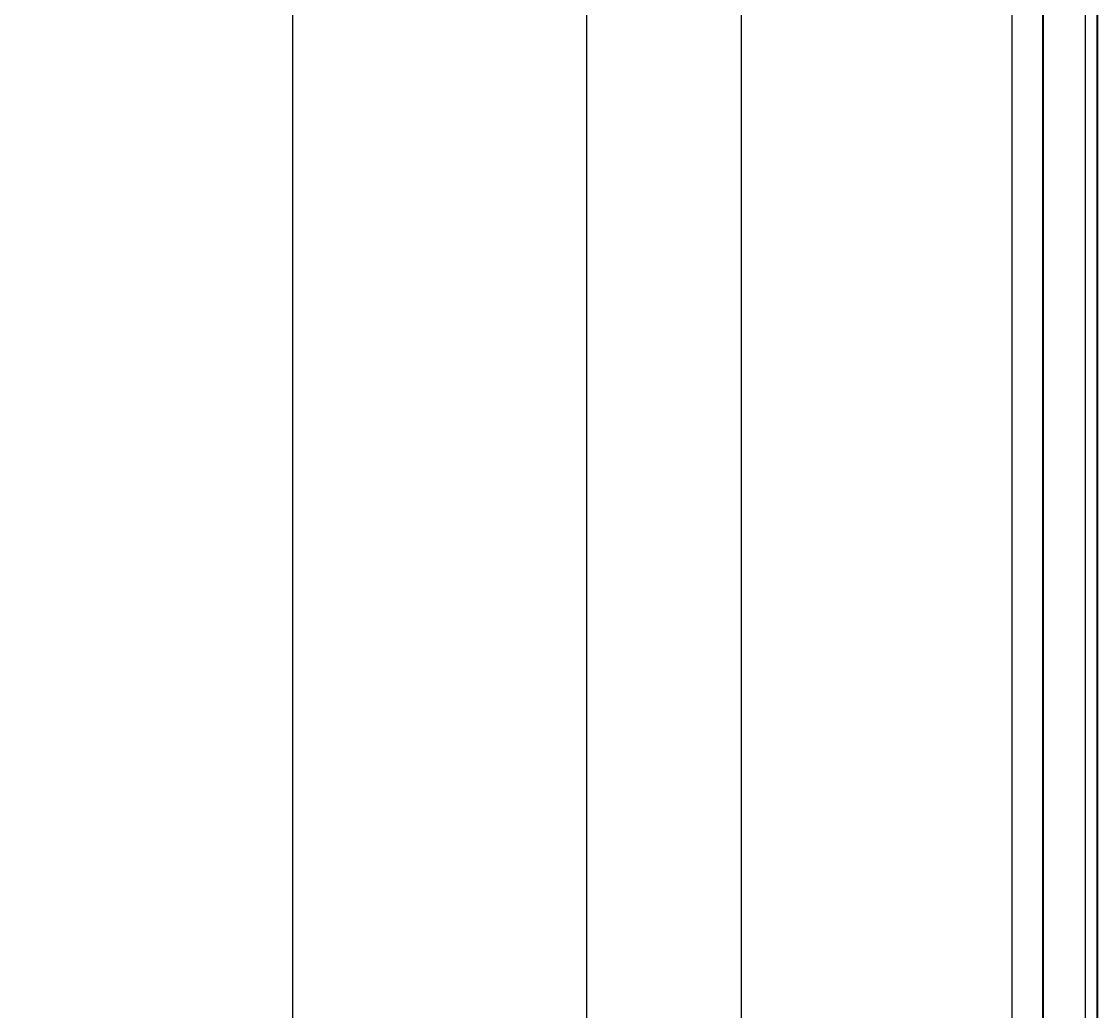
# Model space of a CAD drawing. Header units: millimetres. Extents: x 0 to 69574, y -5 to 41746.
# Drawn here: x 34305.6 to 34375.1, y 12531.6 to 12595.6 of the extents above; entities that cross this region are included whole.
import ezdxf

# ---------------------------------------------------------------- set-up
doc = ezdxf.new("R2010")
doc.units = ezdxf.units.MM
doc.set_wipeout_variables(frame=1)
doc.layers.add('! NO PLOT !', color=7, linetype='Continuous', true_color=0xff75dd, plot=False)
doc.layers.add('000-PI-Oprema', color=30, linetype='Continuous', lineweight=5)
doc.layers.add('000-PI-ORMAR', color=2, linetype='Continuous')

# ---------------------------------------------------------------- blocks, each defined once
blk = doc.blocks.new('800mm bez ploce')
at = {"layer": '000-PI-ORMAR'}
for p, q in [((47129.522, 47274.566), (47129.522, 45290.066)), ((47126.01, 47254.066), (47126.01, 45303.066)), ((47128.729, 47254.066), (47128.729, 45303.066))]:
    blk.add_line(p, q, dxfattribs=at)
blk = doc.blocks.new('poveznica montaznih ploca 2100mm')
at = {"layer": '! NO PLOT !'}
for p, q in [((59472.536, 55742.166), (59472.536, 53847.739)), ((59477.536, 55740.766), (59477.536, 53837.739))]:
    blk.add_line(p, q, dxfattribs=at)

msp = doc.modelspace()

# ---------------------------------------------------------------- linework, layer by layer
at = {"layer": '000-PI-ORMAR'}
for p, q in [((34374.289, 12740.904), (34374.289, 10789.904)), ((34374.289, 12740.904), (34374.289, 10789.904)), ((34375.071, 10789.904), (34375.071, 12740.766))]:
    msp.add_line(p, q, dxfattribs=at)

# ---------------------------------------------------------------- block references
at = {"layer": '! NO PLOT !'}
msp.add_blockref('poveznica montaznih ploca 2100mm', (-25148.229, -43031.862), dxfattribs=at)

# ---------------------------------------------------------------- next in the draw order: wipeouts: each hides what was drawn before it
msp.add_wipeout([(33981.071, 12761.473), (34371.559, 12761.473), (34371.071, 10778.973), (33981.059, 10776.973)]).dxf.layer = '000-PI-ORMAR'

# ---------------------------------------------------------------- next in the draw order: linework, layer by layer
for p, q in [((34371.559, 12761.473), (34371.559, 10776.973)), ((34371.559, 10776.973), (34371.559, 12761.473)), ((34352.059, 12749.973), (34352.059, 10788.473)), ((34371.571, 10789.973), (34371.571, 12740.835)), ((34342.059, 12734.973), (34342.059, 10803.473)), ((34323.059, 12689.223), (34323.059, 10849.223))]:
    msp.add_line(p, q, dxfattribs=at)
at = {"layer": '000-PI-ORMAR'}
for p, q in [((34371.559, 12761.473), (34371.559, 10776.973)), ((34369.559, 12759.473), (34369.559, 10778.973)), ((34371.571, 12740.904), (34371.571, 10789.904)), ((34371.571, 12740.904), (34371.571, 10789.904))]:
    msp.add_line(p, q, dxfattribs=at)

# ---------------------------------------------------------------- next in the draw order: block references
at = {"layer": '000-PI-Oprema', "ltscale": 0.25}
msp.add_blockref('800mm bez ploce', (-12754.44, -34513.162), dxfattribs=at)

doc.saveas('drawing.dxf')
